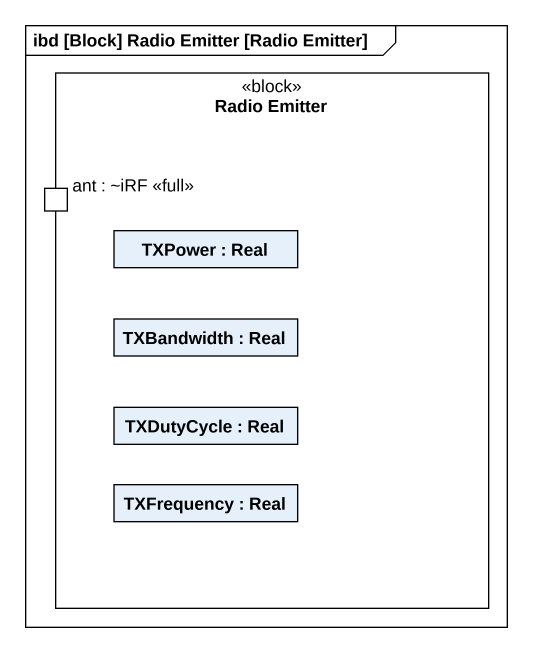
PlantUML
@startuml
mainframe ibd [Block] Radio Emitter [Radio Emitter]
rectangle "Radio Emitter" as Radio_Emitter <<block>> {
  port "ant : ~iRF <<full>>" as ant_iRF_full
  rectangle "TXPower : Real" as TXPower
  rectangle "TXBandwidth : Real" as TXBandwidth
  rectangle "TXDutyCycle : Real" as TXDutyCycle
  rectangle "TXFrequency : Real" as TXFrequency
}
@enduml
